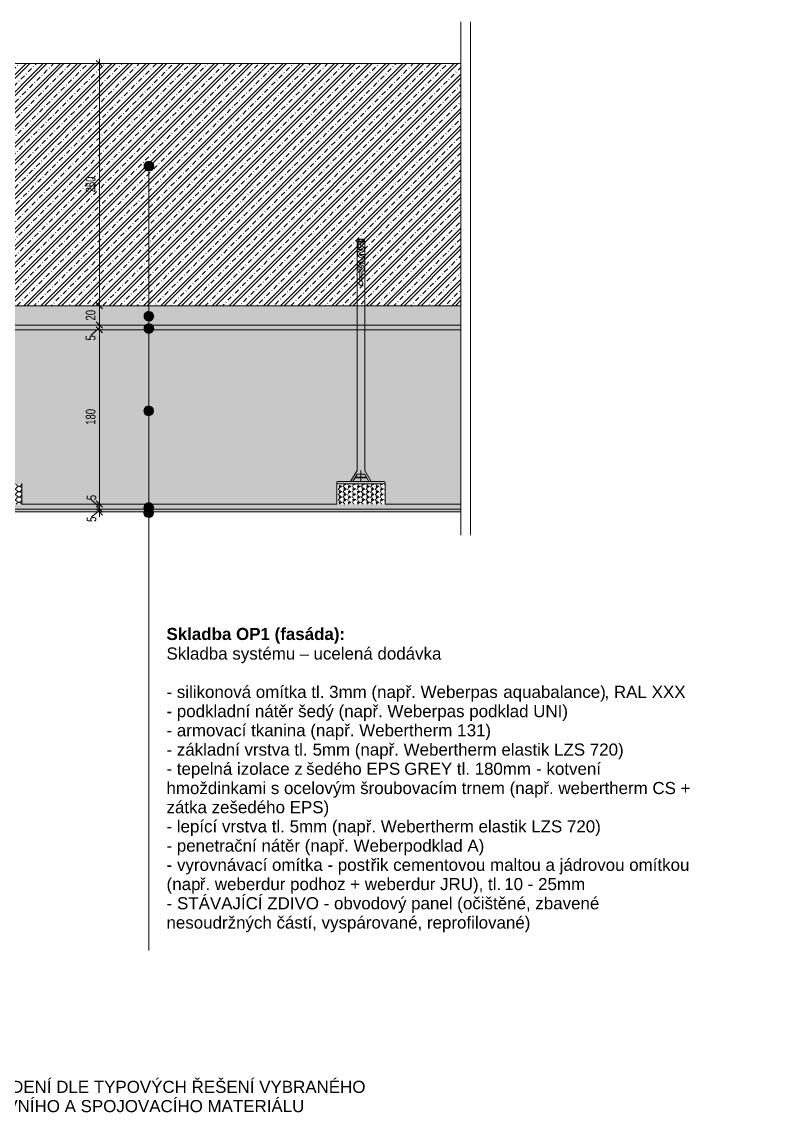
# Model space of a CAD drawing. Header units: millimetres. Extents: x 3821 to 11066, y 2454 to 5594.
# Drawn here: x 4663 to 5430, y 4465 to 5594 of the extents above; entities that cross this region are included whole.
import ezdxf

# ---------------------------------------------------------------- set-up
doc = ezdxf.new("R2010")
doc.units = ezdxf.units.MM
for name, color, linetype, lineweight in [('A-ANNO-DIMS', 211, 'Continuous', 9), ('A-ANNO-DIMS-5', 211, 'Continuous', 9), ('A-DETL', 90, 'Continuous', 18), ('A-DETL-GENF', 92, 'Continuous', 18), ('A-DETL-THIN', 151, 'Continuous', 18), ('G-ANNO-TEXT', 231, 'Continuous', 9)]:
    doc.layers.add(name, color=color, linetype=linetype, lineweight=lineweight)
doc.styles.add('Arial', font='arial.ttf', dxfattribs={"width": 0.7, "height": 10})
doc.styles.add('Arial_1', font='arial.ttf', dxfattribs={"height": 12.5})
doc.styles.add('Arial_B', font='arialbd.ttf', dxfattribs={"height": 12.5})
doc.dimstyles.new('Vnitřní_-_průhledné', dxfattribs={"dimscale": 304.8, "dimtxt": 10.202594, "dimasz": 0.021325, "dimexe": 0.016404, "dimexo": 0.0625, "dimgap": 0.003281, "dimtad": 1, "dimdec": 0, "dimrnd": 5, "dimzin": 0, "dimdsep": 46, "dimtxsty": 'Arial', "dimblk1": 'OBLIQUE', "dimblk2": 'OBLIQUE', "dimsah": 1, "dimcen": 0.09, "dimdle": 0.016404, "dimazin": 0, "dimtfac": 1, "dimtdec": 4, "dimtix": 1, "dimtmove": 1, "dimatfit": 3, "dimfxl": 0.049213, "dimfxlon": 1, "dimtvp": 1, "dimtolj": 1, "dimtzin": 0, "dimarcsym": 2})
doc.dimstyles.new('Vnitřní_-_průhledné_1', dxfattribs={"dimscale": 304.8, "dimtxt": 10.202594, "dimasz": 0.021325, "dimexe": 0.016404, "dimexo": 0.0625, "dimgap": 0.003281, "dimtad": 1, "dimdec": 0, "dimrnd": 5, "dimzin": 0, "dimdsep": 46, "dimtxsty": 'Arial', "dimblk1": 'OBLIQUE', "dimblk2": 'OBLIQUE', "dimsah": 1, "dimcen": 0.09, "dimdle": 0.016404, "dimazin": 0, "dimtfac": 1, "dimtdec": 4, "dimtix": 1, "dimtmove": 0, "dimatfit": 3, "dimfxl": 0.049213, "dimfxlon": 1, "dimtvp": 1, "dimtolj": 1, "dimtzin": 0, "dimarcsym": 2})
pattern_1 = [(0, (0, 0), (5, 5), [0.5, -4.5]), (0, (2.5, 2.5), (5, 5), [0.5, -4.5])]
pattern_2 = [(0, (0, 0), (4.763, 2.75), [3.175, -6.35]), (120, (0, 0), (-4.7630699, 2.749879), [3.175, -6.35]), (60, (0, 0), (-6.99e-05, 5.499879), [0, -6.35, 3.175, 0])]

# ---------------------------------------------------------------- blocks, each defined once
blk = doc.blocks.new('DIMBLOCK20-Okno _ Nadpraží')
at = {"layer": 'A-ANNO-DIMS-5', "lineweight": 18}
for p, q in [((4743, 5091.3), (4739.8, 5094.6)), ((4743, 5088.3), (4739.8, 5091.6)), ((4743, 5091.3), (4746.3, 5088.1)), ((4743, 5088.3), (4746.3, 5085.1))]:
    blk.add_line(p, q, dxfattribs=at)
at = {"layer": 'A-ANNO-DIMS-5'}
for p, q in [((4743, 5091.3), (4728, 5091.3)), ((4743, 5088.3), (4728, 5088.3)), ((4735, 5083.3), (4743, 5089.8)), ((4735, 5083.3), (4735, 5083.3)), ((4743, 5083.3), (4743, 5091.3)), ((4743, 5091.3), (4748, 5091.3)), ((4743, 5088.3), (4748, 5088.3))]:
    blk.add_line(p, q, dxfattribs=at)
at = {"layer": 'A-ANNO-DIMS-5', "color": 0, "insert": (4729.9, 5078), "char_height": 10, "width": 6.404, "attachment_point": 1, "rotation": 90, "line_spacing_factor": 0.941778, "style": 'Arial'}
blk.add_mtext('\\fArial|b0|i0|c238|p34|;\\W.7;5', dxfattribs=at)
blk = doc.blocks.new('_Oblique')
at = {"color": 0, "linetype": 'ByBlock', "lineweight": -2}
blk.add_line((-0.5, -0.5), (0.5, 0.5), dxfattribs=at)
blk = doc.blocks.new('DIMBLOCK21-Okno _ Nadpraží')
at = {"layer": 'A-ANNO-DIMS-5'}
for p, q in [((4743, 5096.3), (4728, 5096.3)), ((4735, 5100.4), (4743, 5093.8)), ((4735, 5100.4), (4735, 5100.4)), ((4743, 5091.3), (4743, 5096.3)), ((4743, 5096.3), (4748, 5096.3)), ((4743, 5091.3), (4728, 5091.3)), ((4743, 5091.3), (4748, 5091.3))]:
    blk.add_line(p, q, dxfattribs=at)
at = {"layer": 'A-ANNO-DIMS-5', "lineweight": 18}
for p, q in [((4743, 5096.3), (4739.8, 5099.6)), ((4743, 5091.3), (4739.8, 5094.6)), ((4743, 5096.3), (4746.3, 5093.1)), ((4743, 5091.3), (4746.3, 5088.1))]:
    blk.add_line(p, q, dxfattribs=at)
at = {"layer": 'A-ANNO-DIMS-5', "color": 0, "insert": (4729.9, 5100.4), "char_height": 10, "width": 6.404, "attachment_point": 1, "rotation": 90, "line_spacing_factor": 0.941778, "style": 'Arial'}
blk.add_mtext('\\fArial|b0|i0|c238|p34|;\\W.7;5', dxfattribs=at)
blk = doc.blocks.new('DIMBLOCK22-Okno _ Nadpraží')
at = {"layer": 'A-ANNO-DIMS-5'}
for p, q in [((4743, 5276.3), (4728, 5276.3)), ((4743, 5096.3), (4743, 5276.3)), ((4743, 5276.3), (4748, 5276.3)), ((4743, 5096.3), (4728, 5096.3)), ((4743, 5096.3), (4748, 5096.3))]:
    blk.add_line(p, q, dxfattribs=at)
at = {"layer": 'A-ANNO-DIMS-5', "lineweight": 18}
for p, q in [((4743, 5276.3), (4739.8, 5279.6)), ((4743, 5276.3), (4746.3, 5273.1)), ((4743, 5096.3), (4739.8, 5099.6)), ((4743, 5096.3), (4746.3, 5093.1))]:
    blk.add_line(p, q, dxfattribs=at)
at = {"layer": 'A-ANNO-DIMS-5', "color": 0, "insert": (4729, 5178.3), "char_height": 10, "width": 19.212, "attachment_point": 1, "rotation": 90, "line_spacing_factor": 0.941778, "style": 'Arial'}
blk.add_mtext('180', dxfattribs=at)
blk = doc.blocks.new('DIMBLOCK23-Okno _ Nadpraží')
at = {"layer": 'A-ANNO-DIMS-5', "lineweight": 18}
for p, q in [((4743, 5281.3), (4739.8, 5284.6)), ((4743, 5276.3), (4739.8, 5279.6)), ((4743, 5281.3), (4746.3, 5278.1)), ((4743, 5276.3), (4746.3, 5273.1))]:
    blk.add_line(p, q, dxfattribs=at)
at = {"layer": 'A-ANNO-DIMS-5'}
for p, q in [((4743, 5281.3), (4728, 5281.3)), ((4743, 5276.3), (4728, 5276.3)), ((4734.2, 5270.6), (4743, 5278.8)), ((4743, 5276.3), (4743, 5281.3)), ((4743, 5281.3), (4748, 5281.3)), ((4743, 5276.3), (4748, 5276.3)), ((4734.2, 5270.6), (4734.2, 5270.6))]:
    blk.add_line(p, q, dxfattribs=at)
at = {"layer": 'A-ANNO-DIMS-5', "color": 0, "insert": (4729, 5265.3), "char_height": 10, "width": 6.404, "attachment_point": 1, "rotation": 90, "line_spacing_factor": 0.941778, "style": 'Arial'}
blk.add_mtext('\\fArial|b0|i0|c238|p34|;\\W.7;5', dxfattribs=at)
blk = doc.blocks.new('DIMBLOCK24-Okno _ Nadpraží')
at = {"layer": 'A-ANNO-DIMS-5'}
for p, q in [((4743, 5301.3), (4728, 5301.3)), ((4743, 5281.3), (4743, 5301.3)), ((4743, 5301.3), (4748, 5301.3)), ((4743, 5281.3), (4728, 5281.3)), ((4743, 5281.3), (4748, 5281.3))]:
    blk.add_line(p, q, dxfattribs=at)
at = {"layer": 'A-ANNO-DIMS-5', "lineweight": 18}
for p, q in [((4743, 5301.3), (4739.8, 5304.6)), ((4743, 5301.3), (4746.3, 5298.1)), ((4743, 5281.3), (4739.8, 5284.6)), ((4743, 5281.3), (4746.3, 5278.1))]:
    blk.add_line(p, q, dxfattribs=at)
at = {"layer": 'A-ANNO-DIMS-5', "color": 0, "insert": (4729, 5286), "char_height": 10, "width": 12.808, "attachment_point": 1, "rotation": 90, "line_spacing_factor": 0.941778, "style": 'Arial'}
blk.add_mtext('20', dxfattribs=at)
blk = doc.blocks.new('DIMBLOCK25-Okno _ Nadpraží')
at = {"layer": 'A-ANNO-DIMS-5'}
for p, q in [((4743, 5301.3), (4743, 5556.3)), ((4743, 5551.3), (4728, 5551.3)), ((4743, 5551.3), (4748, 5551.3)), ((4743, 5301.3), (4728, 5301.3)), ((4743, 5301.3), (4748, 5301.3))]:
    blk.add_line(p, q, dxfattribs=at)
at = {"layer": 'A-ANNO-DIMS-5', "lineweight": 18}
for p, q in [((4743, 5551.3), (4739.8, 5554.6)), ((4743, 5551.3), (4746.3, 5548.1)), ((4743, 5301.3), (4739.8, 5304.6)), ((4743, 5301.3), (4746.3, 5298.1))]:
    blk.add_line(p, q, dxfattribs=at)
at = {"layer": 'A-ANNO-DIMS-5', "color": 0, "insert": (4729, 5418.3), "char_height": 10, "width": 19.212, "attachment_point": 1, "rotation": 90, "line_spacing_factor": 0.941778, "style": 'Arial'}
blk.add_mtext('250', dxfattribs=at)

msp = doc.modelspace()

# ---------------------------------------------------------------- hatches: boundary and pattern name
at = {"layer": 'A-DETL-GENF'}
h = msp.add_hatch(dxfattribs=at)
h.set_pattern_fill('FP_1', style=0, pattern_type=2)
h.set_pattern_definition([(45, (0, 0), (-8.838835, 8.838835), []), (45, (3.75, 0), (-8.838835, 8.838835), []), (45, (10.7, 0), (-8.838835, 8.838835), [5, -2.5, 0.5, -2.5])])
h.paths.add_polyline_path([(5116.2, 5301.3), (5116.2, 5551.3), (4553, 5551.3), (4553, 5301.3), (4982.5, 5301.3)])
h.paths.add_polyline_path([(4794.2, 5440.4), (4792.9, 5440.6), (4791.7, 5441.1), (4790.6, 5441.9), (4789.8, 5442.9), (4789.3, 5444.1), (4789.2, 5445.4), (4789.3, 5446.7), (4789.8, 5447.9), (4790.6, 5448.9), (4791.7, 5449.7), (4792.9, 5450.2), (4794.2, 5450.4), (4795.5, 5450.2), (4796.7, 5449.7), (4797.7, 5448.9), (4798.5, 5447.9), (4799, 5446.7), (4799.2, 5445.4), (4799, 5444.1), (4798.5, 5442.9), (4797.7, 5441.9), (4796.7, 5441.1), (4795.4, 5440.6)])
for points in [[(4794.2, 5440.4), (4795.4, 5440.6), (4796.7, 5441.1), (4797.7, 5441.9), (4798.5, 5442.9), (4799, 5444.1), (4799.2, 5445.4), (4799, 5446.7), (4798.5, 5447.9), (4797.7, 5448.9), (4796.7, 5449.7), (4795.5, 5450.2), (4794.2, 5450.4), (4792.9, 5450.2), (4791.7, 5449.7), (4790.6, 5448.9), (4789.8, 5447.9), (4789.3, 5446.7), (4789.2, 5445.4), (4789.3, 5444.1), (4789.8, 5442.9), (4790.6, 5441.9), (4791.7, 5441.1), (4792.9, 5440.6)], [(4794.1, 5285.4), (4795.4, 5285.6), (4796.6, 5286.1), (4797.6, 5286.9), (4798.4, 5287.9), (4798.9, 5289.1), (4799.1, 5290.4), (4798.9, 5291.7), (4798.4, 5292.9), (4797.6, 5293.9), (4796.6, 5294.7), (4795.3, 5295.2), (4794.1, 5295.4), (4792.8, 5295.2), (4791.6, 5294.7), (4790.5, 5293.9), (4789.7, 5292.9), (4789.2, 5291.7), (4789.1, 5290.4), (4789.2, 5289.1), (4789.7, 5287.9), (4790.5, 5286.9), (4791.6, 5286.1), (4792.8, 5285.6)], [(4794.1, 5272.7), (4795.4, 5272.9), (4796.6, 5273.4), (4797.6, 5274.1), (4798.4, 5275.2), (4798.9, 5276.4), (4799.1, 5277.7), (4798.9, 5279), (4798.4, 5280.2), (4797.6, 5281.2), (4796.6, 5282), (4795.3, 5282.5), (4794.1, 5282.7), (4792.8, 5282.5), (4791.6, 5282), (4790.5, 5281.2), (4789.7, 5280.2), (4789.2, 5279), (4789.1, 5277.7), (4789.2, 5276.4), (4789.7, 5275.2), (4790.5, 5274.2), (4791.6, 5273.4), (4792.8, 5272.9)], [(4794, 5187.7), (4795.3, 5187.9), (4796.5, 5188.4), (4797.5, 5189.1), (4798.3, 5190.2), (4798.8, 5191.4), (4799, 5192.7), (4798.8, 5194), (4798.3, 5195.2), (4797.5, 5196.2), (4796.5, 5197), (4795.3, 5197.5), (4794, 5197.7), (4792.7, 5197.5), (4791.5, 5197), (4790.5, 5196.2), (4789.7, 5195.2), (4789.2, 5194), (4789, 5192.7), (4789.2, 5191.4), (4789.7, 5190.2), (4790.5, 5189.2), (4791.5, 5188.4), (4792.7, 5187.9)], [(4793.9, 5082.6), (4795.2, 5082.7), (4796.4, 5083.2), (4797.5, 5084), (4798.3, 5085.1), (4798.8, 5086.3), (4798.9, 5087.6), (4798.8, 5088.8), (4798.3, 5090.1), (4797.5, 5091.1), (4796.5, 5091.9), (4795.2, 5092.4), (4794, 5092.6), (4792.7, 5092.4), (4791.5, 5091.9), (4790.4, 5091.1), (4789.6, 5090.1), (4789.1, 5088.9), (4788.9, 5087.6), (4789.1, 5086.3), (4789.6, 5085.1), (4790.4, 5084), (4791.4, 5083.2), (4792.7, 5082.7)], [(4798.2, 5090.1), (4798.3, 5090.2), (4798.8, 5091.4), (4799, 5092.7), (4798.8, 5094), (4798.3, 5095.2), (4797.5, 5096.2), (4796.5, 5097), (4795.2, 5097.5), (4794, 5097.7), (4792.7, 5097.5), (4791.5, 5097), (4790.4, 5096.2), (4789.6, 5095.2), (4789.1, 5094), (4789, 5092.7), (4789.1, 5091.4), (4789.7, 5090.1), (4790.4, 5091.1), (4791.5, 5091.9), (4792.7, 5092.4), (4794, 5092.6), (4795.2, 5092.4), (4796.5, 5091.9), (4797.5, 5091.1), (4798.1, 5090.3)]]:
    msp.add_hatch(color=7, dxfattribs=at).paths.add_polyline_path(points)
h = msp.add_hatch(dxfattribs=at)
h.set_pattern_fill('FP_2', color=1, style=0, pattern_type=2)
h.set_pattern_definition(pattern_1)
h.paths.add_polyline_path([(5116.2, 5088.3), (5116.2, 5091.3), (4798.7, 5091.3), (4798.3, 5090.1), (4798.8, 5088.8), (4798.8, 5088.3), (4982.5, 5088.3)])
h.paths.add_polyline_path([(4789, 5088.3), (4789.1, 5088.9), (4789.6, 5090.2), (4789.1, 5091.3), (4513, 5091.3), (4513, 5347.3), (4511, 5347.3), (4511, 5344.4), (4510, 5342.6), (4510, 5088.3), (4788.9, 5088.3)])
h = msp.add_hatch(dxfattribs=at)
h.set_pattern_fill('FP_2', color=1, style=0, pattern_type=2)
h.set_pattern_definition(pattern_1)
h.paths.add_polyline_path([(5116.2, 5091.3), (5116.2, 5096.3), (4797.4, 5096.3), (4797.5, 5096.2), (4798.3, 5095.2), (4798.8, 5094), (4799, 5092.7), (4798.8, 5091.3), (4982.5, 5091.3)])
h.paths.add_polyline_path([(4789, 5091.3), (4789.2, 5091.3), (4789.1, 5091.4), (4789, 5092.7), (4789.1, 5094), (4789.6, 5095.2), (4790.4, 5096.3), (4518, 5096.3), (4518, 5347.8), (4513, 5347.8), (4513, 5091.3), (4732.9, 5091.3)])
h = msp.add_hatch(dxfattribs=at)
h.set_pattern_fill('FP_2', color=1, style=0, pattern_type=2)
h.set_pattern_definition(pattern_1)
h.paths.add_polyline_path([(5116.2, 5276.3), (5116.2, 5281.3), (4797.5, 5281.3), (4797.6, 5281.2), (4798.4, 5280.2), (4798.9, 5279), (4799.1, 5277.7), (4798.9, 5276.3), (4982.5, 5276.3)])
h.paths.add_polyline_path([(4789.1, 5276.3), (4789.3, 5276.3), (4789.2, 5276.4), (4789.1, 5277.7), (4789.2, 5279), (4789.7, 5280.2), (4790.5, 5281.3), (4553, 5281.3), (4553, 5328.8), (4551, 5328.8), (4551, 5349.3), (4548, 5349.3), (4548, 5276.3), (4732.9, 5276.3)])
h = msp.add_hatch(dxfattribs=at)
h.set_pattern_fill('FP_2', color=1, style=0, pattern_type=2)
h.set_pattern_definition(pattern_1)
h.paths.add_polyline_path([(5116.2, 5281.3), (5116.2, 5301.3), (4553, 5301.3), (4553, 5281.3), (4790.6, 5281.3), (4791.6, 5282), (4792.8, 5282.5), (4794.1, 5282.7), (4795.4, 5282.5), (4796.6, 5282), (4797.5, 5281.3), (4982.5, 5281.3)])
h.paths.add_polyline_path([(4794.1, 5285.4), (4792.8, 5285.6), (4791.6, 5286.1), (4790.5, 5286.9), (4789.7, 5287.9), (4789.2, 5289.1), (4789.1, 5290.4), (4789.2, 5291.7), (4789.7, 5292.9), (4790.5, 5293.9), (4791.6, 5294.7), (4792.8, 5295.2), (4794.1, 5295.4), (4795.4, 5295.2), (4796.6, 5294.7), (4797.6, 5293.9), (4798.4, 5292.9), (4798.9, 5291.7), (4799.1, 5290.4), (4798.9, 5289.1), (4798.4, 5287.9), (4797.6, 5286.9), (4796.6, 5286.1), (4795.3, 5285.6)])
h = msp.add_hatch(dxfattribs=at)
h.set_pattern_fill('FP_18', color=1, style=0, pattern_type=2)
h.set_pattern_definition(pattern_2)
h.paths.add_polyline_path([(5116.2, 5096.3), (5116.2, 5276.3), (4798.9, 5276.3), (4798.4, 5275.2), (4797.6, 5274.1), (4796.6, 5273.4), (4795.3, 5272.9), (4794.1, 5272.7), (4792.8, 5272.9), (4791.6, 5273.4), (4790.5, 5274.2), (4789.7, 5275.2), (4789.2, 5276.3), (4518, 5276.3), (4518, 5096.3), (4613, 5096.3), (4613, 5117.2), (4663, 5117.2), (4663, 5096.3), (4790.5, 5096.3), (4791.5, 5097), (4792.7, 5097.5), (4794, 5097.7), (4795.2, 5097.5), (4796.5, 5097), (4797.4, 5096.3), (4988, 5096.3), (4988, 5117.2), (5038, 5117.2), (5038, 5096.3)])
h.paths.add_polyline_path([(4794, 5187.7), (4792.7, 5187.9), (4791.5, 5188.4), (4790.5, 5189.2), (4789.7, 5190.2), (4789.2, 5191.4), (4789, 5192.7), (4789.2, 5194), (4789.7, 5195.2), (4790.5, 5196.2), (4791.5, 5197), (4792.7, 5197.5), (4794, 5197.7), (4795.3, 5197.5), (4796.5, 5197), (4797.5, 5196.2), (4798.3, 5195.2), (4798.8, 5194), (4799, 5192.7), (4798.8, 5191.4), (4798.3, 5190.2), (4797.5, 5189.1), (4796.5, 5188.4), (4795.3, 5187.9)])
h = msp.add_hatch(dxfattribs=at)
h.set_pattern_fill('FP_18', color=1, style=0, pattern_type=2)
h.set_pattern_definition(pattern_2)
h.paths.add_polyline_path([(4613, 5096.3), (4663, 5096.3), (4663, 5117.2), (4613, 5117.2)])
h = msp.add_hatch(dxfattribs=at)
h.set_pattern_fill('FP_19', color=1, style=0, pattern_type=2)
h.set_pattern_definition([(0, (0, 0), (4.762, 2.75), [3.175, -6.35]), (120, (0, 0), (-4.7630699, 2.749879), [3.175, -6.35]), (60, (0, 0), (-6.99e-05, 5.499879), [0, -6.35, 3.175, 0])])
h.paths.add_polyline_path([(4988, 5096.3), (5038, 5096.3), (5038, 5117.2), (4988, 5117.2)])

# ---------------------------------------------------------------- linework, layer by layer
at = {"layer": 'A-DETL'}
for p, q in [((5009, 5131.2), (5009, 5367.5)), ((5009, 5367.5), (5017, 5367.5)), ((5009, 5366.3), (5010.2, 5366.3)), ((5010, 5370), (5016, 5370)), ((5014.7, 5367.5), (5011.3, 5367.5)), ((5011.3, 5367.5), (5014.7, 5367.5)), ((5012, 5370), (5012, 5367.2)), ((5012.9, 5366.3), (5017, 5366.3)), ((5014, 5370), (5014, 5367.5)), ((5017, 5367.5), (5017, 5131.2)), ((5009, 5361.3), (5011.8, 5361.3)), ((5009, 5359.3), (5014.4, 5359.3)), ((5009, 5352.3), (5010.5, 5352.3)), ((5011.6, 5354.3), (5017, 5354.3)), ((5015.4, 5352.3), (5017, 5352.3)), ((5016.1, 5361.3), (5017, 5361.3)), ((5009, 5347.3), (5010.6, 5347.3)), ((5011.6, 5345.3), (5017, 5345.3)), ((5015.5, 5347.3), (5017, 5347.3)), ((5009, 5340.3), (5014.4, 5340.3)), ((5009, 5338.3), (5013.1, 5338.3)), ((5012, 5335.6), (5012, 5326.3)), ((5014, 5335.8), (5014, 5326.3)), ((5016.1, 5338.3), (5017, 5338.3)), ((5116.2, 5301.3), (4553, 5301.3)), ((5116.2, 5281.3), (5116.2, 5301.3)), ((4548, 5276.3), (4789.3, 5276.3)), ((4790.6, 5281.3), (4553, 5281.3)), ((5116.2, 5281.3), (4797.5, 5281.3)), ((4798.9, 5276.3), (5116.2, 5276.3)), ((5116.2, 5276.3), (5116.2, 5281.3)), ((5116.2, 5096.3), (5116.2, 5276.3)), ((5002.3, 5119.7), (5009, 5131.2)), ((5009, 5127.2), (5004.6, 5119.7)), ((5017, 5127.2), (5009, 5127.2)), ((5013, 5131.2), (5013, 5119.7)), ((5017, 5131.2), (5023.6, 5119.7)), ((5017, 5127.2), (5021.3, 5119.7)), ((4663, 5117.8), (4663, 5096.3)), ((4988, 5117.8), (4988, 5096.3)), ((5037, 5119.7), (4989, 5119.7)), ((4989, 5117.7), (4992.3, 5117.3)), ((5032.3, 5117.2), (4993.6, 5117.2)), ((5006.9, 5123.6), (5019, 5123.6)), ((5007.1, 5124.1), (5018.8, 5124.1)), ((5037, 5117.7), (5033.6, 5117.3)), ((5038, 5117.8), (5038, 5096.3)), ((4790.5, 5096.3), (4663, 5096.3)), ((4988, 5096.3), (4797.4, 5096.3)), ((5116.2, 5096.3), (5038, 5096.3)), ((5116.2, 5091.3), (5116.2, 5096.3)), ((4510, 5088.3), (4789, 5088.3)), ((4789.2, 5091.3), (4513, 5091.3)), ((5116.2, 5091.3), (4798.7, 5091.3)), ((4798.8, 5088.3), (5116.2, 5088.3)), ((5116.2, 5088.3), (5116.2, 5091.3))]:
    msp.add_line(p, q, dxfattribs=at)
for centre, radius, start, end in [((5013.6, 5367.1), 4.68, 141.4912, 174.9052), ((5012.5, 5364.2), 3.04, 99.5019, 279.4104), ((5012.7, 5367.9), 2.76, 129.0447, 187.3529), ((5015.6, 5364.8), 3.04, 117.8015, 211.5095), ((5013, 5359.7), 3.5, 270, 90), ((5013.2, 5367.9), 2.76, 352.6471, 50.9553), ((5012.3, 5367.1), 4.68, 5.0949, 38.5088), ((5013, 5354.7), 3.5, 90, 270), ((5013, 5354.7), 1.5, 90, 270), ((5013, 5359.7), 1.5, 270, 90), ((5013, 5349.7), 3.5, 270, 90), ((5013, 5344.7), 3.5, 90, 270.3676), ((5013, 5344.7), 3.5, 90, 270.3676), ((5013, 5344.7), 3.5, 90, 270.3676), ((5013, 5344.7), 1.5, 90, 269.4411), ((5013, 5349.7), 1.5, 270, 90), ((5013.1, 5339.8), 3.38, 296.359, 91.7461), ((5013.1, 5339.8), 1.38, 298.1493, 92.7141), ((5015, 5335.9), 3.03, 115.1472, 184.4675), ((5015, 5335.9), 1.03, 115.1472, 184.4675), ((5013, 5324.4), 2.12, 118.0831, 61.9169), ((4989, 5118.7), 1, 90, 270), ((4993.6, 5127.2), 10, 262.875, 270), ((5032.3, 5127.2), 10, 270, 277.125), ((5037, 5118.7), 1, 270, 90)]:
    msp.add_arc(centre, radius, start, end, dxfattribs=at)
at = {"layer": 'A-DETL-THIN'}
for p, q in [((5116.2, 5064.4), (5116.2, 5594.4)), ((5126.2, 5064.4), (5126.2, 5594.4)), ((5116.2, 5551.3), (4553, 5551.3)), ((5116.2, 5301.3), (5116.2, 5551.3)), ((4794.2, 5445.5), (4794.2, 5295.4)), ((4794.2, 5285.4), (4794.2, 5282.7)), ((4794.2, 5272.7), (4794.2, 5197.7)), ((4794.2, 5187.7), (4794.2, 5097.7)), ((4794.2, 5082.6), (4794.2, 4635.5))]:
    msp.add_line(p, q, dxfattribs=at)
for centre, start, end in [((4794.2, 5445.4), 89.9664, 269.9664), ((4794.2, 5445.4), 269.9664, 89.9664), ((4794.1, 5290.4), 89.9664, 269.9664), ((4794.1, 5290.4), 269.9664, 89.9664), ((4794.1, 5277.7), 89.9664, 269.9664), ((4794.1, 5277.7), 269.9664, 89.9664), ((4794, 5192.7), 89.9664, 269.9664), ((4794, 5192.7), 269.9664, 89.9664), ((4793.9, 5087.6), 89.9664, 269.9664), ((4794, 5092.7), 89.9664, 210.8922), ((4793.9, 5087.6), 269.9664, 89.9664), ((4794, 5092.7), 329.0406, 89.9664)]:
    msp.add_arc(centre, 5, start, end, dxfattribs=at)

# ---------------------------------------------------------------- texts
at = {"layer": 'G-ANNO-TEXT', "color": 7, "char_height": 12.5, "attachment_point": 1, "bg_fill": 3, "box_fill_scale": 1.25, "bg_fill_color": 256, "bg_fill_true_color": 13158600, "bg_fill_transparency": 0}
for s, insert, width, style in [('Skladba OP1 (fasáda):', (4812.3, 4968.5), 222.468, 'Arial_B'), ('- silikonová omítka tl. 3mm (nap', (4812.3, 4908.7), 299.029, 'Arial_1'), ('- FASÁDA JE UCELENÝ SYSTÉM DODÁVANÝ JAKO CELEK SE ZÁRUKOU OD DODAVATELE, PROVEDENÍ DLE TYPOVÝCH ŘEŠENÍ VYBRANÉHO ', (3824.3, 4500.8), 1449.852, 'Arial_1')]:
    msp.add_mtext(s, dxfattribs=dict(at, insert=insert, width=width, style=style))

# ---------------------------------------------------------------- dimensions: what is measured, and where the dimension line sits
at = {"layer": 'A-ANNO-DIMS'}
for base, p1, p2, override, picture, middle in [((4743, 5551.3), (4728, 5301.3), (4728, 5551.3), {"dimpost": '<>', "dimfxl": 250}, 'DIMBLOCK25-Okno _ Nadpraží', (4736.9, 5426.3)), ((4743, 5301.3), (4728, 5281.3), (4728, 5301.3), {"dimpost": '<>', "dimfxl": 20}, 'DIMBLOCK24-Okno _ Nadpraží', (4736.9, 5291.3)), ((4743, 5276.3), (4728, 5096.3), (4728, 5276.3), {"dimpost": '<>', "dimfxl": 180}, 'DIMBLOCK22-Okno _ Nadpraží', (4736.9, 5186.3))]:
    dim = msp.add_linear_dim(base=base, p1=p1, p2=p2, angle=90, dimstyle='Vnitřní_-_průhledné_1', override=override, dxfattribs=at)
    dim.commit()
    dim.dimension.update_dxf_attribs({"geometry": picture, "text_midpoint": middle})
for base, p1, p2, override, picture, middle in [((4743, 5281.3), (4728, 5276.3), (4728, 5281.3), {"dimpost": '<>', "dimfxl": 5}, 'DIMBLOCK23-Okno _ Nadpraží', (4735.7, 5268.5)), ((4743, 5096.3), (4728, 5091.3), (4728, 5096.3), {"dimpost": '<>', "dimfxl": 5}, 'DIMBLOCK21-Okno _ Nadpraží', (4736.6, 5103.6)), ((4743, 5091.3), (4728, 5088.3), (4728, 5091.3), {"dimpost": '<>', "dimfxl": 3}, 'DIMBLOCK20-Okno _ Nadpraží', (4736.6, 5081.2))]:
    dim = msp.add_linear_dim(base=base, p1=p1, p2=p2, angle=90, dimstyle='Vnitřní_-_průhledné', override=override, dxfattribs=at)
    dim.commit()
    dim.dimension.update_dxf_attribs({"geometry": picture, "text_midpoint": middle, "dimtype": 160, "text_rotation": 90})

# ---------------------------------------------------------------- next in the draw order: texts
at = {"layer": 'G-ANNO-TEXT', "color": 7, "char_height": 12.5, "attachment_point": 1, "style": 'Arial_1', "bg_fill": 3, "box_fill_scale": 1.25, "bg_fill_color": 256, "bg_fill_true_color": 13158600, "bg_fill_transparency": 0}
for s, insert, width in [('Skladba systému ', (4812.3, 4948.3), 166.35), ('ř. Weberpas ', (5059.1, 4908.7), 122.257), ('SYSTÉMU, DODÁVKA KOMPLETIZOVANÁ VČETNĚ SOUVISEJÍCÍCH KLEMPÍŘSKÝCH PRVKŮ, KOTEVNÍHO A SPOJOVACÍHO MATERIÁLU', (3824.3, 4480.9), 1367.679)]:
    msp.add_mtext(s, dxfattribs=dict(at, insert=insert, width=width))

# ---------------------------------------------------------------- next in the draw order: texts
for s, insert, width in [('\\fArial|b0|i0|c238|p34|;–', (4949.6, 4948.3), 11.624), ('aquabalance)', (5159.9, 4908.7), 126.667)]:
    msp.add_mtext(s, dxfattribs=dict(at, insert=insert, width=width))

# ---------------------------------------------------------------- next in the draw order: texts
for s, insert, width in [(' ucelená dodávka ', (4959.2, 4948.3), 170.359), (', RAL ', (5264.4, 4908.7), 58.924)]:
    msp.add_mtext(s, dxfattribs=dict(at, insert=insert, width=width))

# ---------------------------------------------------------------- next in the draw order: texts
at = {"layer": 'G-ANNO-TEXT', "color": 7, "insert": (5313.1, 4908.7), "char_height": 12.5, "width": 42.089, "attachment_point": 1, "style": 'Arial_1', "bg_fill": 3, "box_fill_scale": 1.25, "bg_fill_color": 256, "bg_fill_true_color": 13158600, "bg_fill_transparency": 0}
msp.add_mtext('XXX', dxfattribs=at)

# ---------------------------------------------------------------- next in the draw order: texts
at = {"layer": 'G-ANNO-TEXT', "color": 7, "insert": (4812.3, 4888.8), "char_height": 12.5, "width": 501.456, "attachment_point": 1, "style": 'Arial_1', "bg_fill": 3, "box_fill_scale": 1.25, "bg_fill_color": 256, "bg_fill_true_color": 13158600, "bg_fill_transparency": 0}
msp.add_mtext('- podkladní nátěr šedý (např. Weberpas podklad UNI)', dxfattribs=at)

# ---------------------------------------------------------------- next in the draw order: texts
at = {"layer": 'G-ANNO-TEXT', "color": 7, "insert": (4812.3, 4869), "char_height": 12.5, "width": 375.591, "attachment_point": 1, "style": 'Arial_1', "bg_fill": 3, "box_fill_scale": 1.25, "bg_fill_color": 256, "bg_fill_true_color": 13158600, "bg_fill_transparency": 0}
msp.add_mtext('- armovací tkanina (např. Webertherm 1', dxfattribs=at)

# ---------------------------------------------------------------- next in the draw order: texts
at = {"layer": 'G-ANNO-TEXT', "color": 7, "char_height": 12.5, "attachment_point": 1, "style": 'Arial_1', "bg_fill": 3, "box_fill_scale": 1.25, "bg_fill_color": 256, "bg_fill_true_color": 13158600, "bg_fill_transparency": 0}
for s, insert, width in [('31', (5122.2, 4869), 23.249), ('- základní vrstva tl. ', (4812.3, 4849.1), 182.785)]:
    msp.add_mtext(s, dxfattribs=dict(at, insert=insert, width=width))

# ---------------------------------------------------------------- next in the draw order: texts
for s, insert, width in [('\\fArial|b0|i0|c238|p34|;)', (5141.4, 4869), 7.215), ('\\fArial|b0|i0|c238|p34|;5', (4963.1, 4849.1), 11.624)]:
    msp.add_mtext(s, dxfattribs=dict(at, insert=insert, width=width))

# ---------------------------------------------------------------- next in the draw order: texts
at = {"layer": 'G-ANNO-TEXT', "color": 7, "insert": (4972.7, 4849.1), "char_height": 12.5, "width": 378.396, "attachment_point": 1, "style": 'Arial_1', "bg_fill": 3, "box_fill_scale": 1.25, "bg_fill_color": 256, "bg_fill_true_color": 13158600, "bg_fill_transparency": 0}
msp.add_mtext('mm (např. Webertherm elastik LZS 720)', dxfattribs=at)

# ---------------------------------------------------------------- next in the draw order: texts
at = {"layer": 'G-ANNO-TEXT', "color": 7, "insert": (4812.3, 4829.3), "char_height": 12.5, "width": 174.768, "attachment_point": 1, "style": 'Arial_1', "bg_fill": 3, "box_fill_scale": 1.25, "bg_fill_color": 256, "bg_fill_true_color": 13158600, "bg_fill_transparency": 0}
msp.add_mtext('- tepelná izolace z\xa0', dxfattribs=at)

# ---------------------------------------------------------------- next in the draw order: texts
at = {"layer": 'G-ANNO-TEXT', "color": 7, "insert": (4956.5, 4829.3), "char_height": 12.5, "width": 116.646, "attachment_point": 1, "style": 'Arial_1', "bg_fill": 3, "box_fill_scale": 1.25, "bg_fill_color": 256, "bg_fill_true_color": 13158600, "bg_fill_transparency": 0}
msp.add_mtext('šedého EPS', dxfattribs=at)

# ---------------------------------------------------------------- next in the draw order: texts
at = {"layer": 'G-ANNO-TEXT', "color": 7, "insert": (5052.8, 4829.3), "char_height": 12.5, "width": 6.013, "attachment_point": 1, "style": 'Arial_1', "bg_fill": 3, "box_fill_scale": 1.25, "bg_fill_color": 256, "bg_fill_true_color": 13158600, "bg_fill_transparency": 0}
msp.add_mtext('\\fArial|b0|i0|c238|p34|; ', dxfattribs=at)

# ---------------------------------------------------------------- next in the draw order: texts
at = {"layer": 'G-ANNO-TEXT', "color": 7, "insert": (5057.7, 4829.3), "char_height": 12.5, "width": 65.738, "attachment_point": 1, "style": 'Arial_1', "bg_fill": 3, "box_fill_scale": 1.25, "bg_fill_color": 256, "bg_fill_true_color": 13158600, "bg_fill_transparency": 0}
msp.add_mtext('GREY ', dxfattribs=at)

# ---------------------------------------------------------------- next in the draw order: texts
at = {"layer": 'G-ANNO-TEXT', "color": 7, "insert": (5112, 4829.3), "char_height": 12.5, "width": 34.072, "attachment_point": 1, "style": 'Arial_1', "bg_fill": 3, "box_fill_scale": 1.25, "bg_fill_color": 256, "bg_fill_true_color": 13158600, "bg_fill_transparency": 0}
msp.add_mtext('tl. 1', dxfattribs=at)

# ---------------------------------------------------------------- next in the draw order: texts
at = {"layer": 'G-ANNO-TEXT', "color": 7, "insert": (5140.1, 4829.3), "char_height": 12.5, "width": 11.624, "attachment_point": 1, "style": 'Arial_1', "bg_fill": 3, "box_fill_scale": 1.25, "bg_fill_color": 256, "bg_fill_true_color": 13158600, "bg_fill_transparency": 0}
msp.add_mtext('\\fArial|b0|i0|c238|p34|;8', dxfattribs=at)

# ---------------------------------------------------------------- next in the draw order: texts
at = {"layer": 'G-ANNO-TEXT', "color": 7, "insert": (5149.7, 4829.3), "char_height": 12.5, "width": 47.7, "attachment_point": 1, "style": 'Arial_1', "bg_fill": 3, "box_fill_scale": 1.25, "bg_fill_color": 256, "bg_fill_true_color": 13158600, "bg_fill_transparency": 0}
msp.add_mtext('0mm', dxfattribs=at)

# ---------------------------------------------------------------- next in the draw order: texts
at = {"layer": 'G-ANNO-TEXT', "color": 7, "insert": (5189, 4829.3), "char_height": 12.5, "width": 93.397, "attachment_point": 1, "style": 'Arial_1', "bg_fill": 3, "box_fill_scale": 1.25, "bg_fill_color": 256, "bg_fill_true_color": 13158600, "bg_fill_transparency": 0}
msp.add_mtext(' - kotvení ', dxfattribs=at)

# ---------------------------------------------------------------- next in the draw order: texts
at = {"layer": 'G-ANNO-TEXT', "color": 7, "insert": (4812.3, 4809.4), "char_height": 12.5, "width": 471.392, "attachment_point": 1, "style": 'Arial_1', "bg_fill": 3, "box_fill_scale": 1.25, "bg_fill_color": 256, "bg_fill_true_color": 13158600, "bg_fill_transparency": 0}
msp.add_mtext('hmoždinkami s ocelovým šroubovacím trnem (nap', dxfattribs=at)

# ---------------------------------------------------------------- next in the draw order: texts
at = {"layer": 'G-ANNO-TEXT', "color": 7, "char_height": 12.5, "attachment_point": 1, "style": 'Arial_1', "bg_fill": 3, "box_fill_scale": 1.25, "bg_fill_color": 256, "bg_fill_true_color": 13158600, "bg_fill_transparency": 0}
for s, insert, width in [('ř. webertherm CS + ', (5201.3, 4809.4), 189.198), ('zátka zešedého EPS)', (4812.3, 4789.6), 202.426)]:
    msp.add_mtext(s, dxfattribs=dict(at, insert=insert, width=width))

# ---------------------------------------------------------------- next in the draw order: texts
at = {"layer": 'G-ANNO-TEXT', "color": 7, "insert": (4812.3, 4769.8), "char_height": 12.5, "width": 545.548, "attachment_point": 1, "style": 'Arial_1', "bg_fill": 3, "box_fill_scale": 1.25, "bg_fill_color": 256, "bg_fill_true_color": 13158600, "bg_fill_transparency": 0}
msp.add_mtext('- lepící vrstva tl. 5mm (např. Webertherm elastik LZS 720)', dxfattribs=at)

# ---------------------------------------------------------------- next in the draw order: texts
at = {"layer": 'G-ANNO-TEXT', "color": 7, "insert": (4812.3, 4749.9), "char_height": 12.5, "width": 396.434, "attachment_point": 1, "style": 'Arial_1', "bg_fill": 3, "box_fill_scale": 1.25, "bg_fill_color": 256, "bg_fill_true_color": 13158600, "bg_fill_transparency": 0}
msp.add_mtext('- penetrační nátěr (např. Weberpodklad A)', dxfattribs=at)

# ---------------------------------------------------------------- next in the draw order: texts
at = {"layer": 'G-ANNO-TEXT', "color": 7, "insert": (4812.3, 4730.1), "char_height": 12.5, "width": 13.228, "attachment_point": 1, "style": 'Arial_1', "bg_fill": 3, "box_fill_scale": 1.25, "bg_fill_color": 256, "bg_fill_true_color": 13158600, "bg_fill_transparency": 0}
msp.add_mtext('- ', dxfattribs=at)

# ---------------------------------------------------------------- next in the draw order: texts
at = {"layer": 'G-ANNO-TEXT', "color": 7, "insert": (4823.2, 4730.1), "char_height": 12.5, "width": 242.11, "attachment_point": 1, "style": 'Arial_1', "bg_fill": 3, "box_fill_scale": 1.25, "bg_fill_color": 256, "bg_fill_true_color": 13158600, "bg_fill_transparency": 0}
msp.add_mtext('vyrovnávací omítka - post', dxfattribs=at)

# ---------------------------------------------------------------- next in the draw order: texts
at = {"layer": 'G-ANNO-TEXT', "color": 7, "char_height": 12.5, "attachment_point": 1, "style": 'Arial_1', "bg_fill": 3, "box_fill_scale": 1.25, "bg_fill_color": 256, "bg_fill_true_color": 13158600, "bg_fill_transparency": 0}
for s, insert, width in [('řik cementovou maltou a jádrovou omítkou ', (5023, 4730.1), 404.051), ('\\fArial|b0|i0|c238|p34|;(', (4812.3, 4710.2), 7.215)]:
    msp.add_mtext(s, dxfattribs=dict(at, insert=insert, width=width))

# ---------------------------------------------------------------- next in the draw order: texts
at = {"layer": 'G-ANNO-TEXT', "color": 7, "insert": (4818.3, 4710.2), "char_height": 12.5, "width": 34.473, "attachment_point": 1, "style": 'Arial_1', "bg_fill": 3, "box_fill_scale": 1.25, "bg_fill_color": 256, "bg_fill_true_color": 13158600, "bg_fill_transparency": 0}
msp.add_mtext('nap', dxfattribs=at)

# ---------------------------------------------------------------- next in the draw order: texts
at = {"layer": 'G-ANNO-TEXT', "color": 7, "char_height": 12.5, "attachment_point": 1, "style": 'Arial_1', "bg_fill": 3, "box_fill_scale": 1.25, "bg_fill_color": 256, "bg_fill_true_color": 13158600, "bg_fill_transparency": 0}
for s, insert, width in [('ř. weberdur podhoz + weberdur JRU), tl. ', (4846.7, 4710.2), 380.802), ('- ', (4812.3, 4690.4), 13.228)]:
    msp.add_mtext(s, dxfattribs=dict(at, insert=insert, width=width))

# ---------------------------------------------------------------- next in the draw order: texts
at = {"layer": 'G-ANNO-TEXT', "color": 7, "insert": (5160.9, 4710.2), "char_height": 12.5, "width": 54.114, "attachment_point": 1, "style": 'Arial_1', "bg_fill": 3, "box_fill_scale": 1.25, "bg_fill_color": 256, "bg_fill_true_color": 13158600, "bg_fill_transparency": 0}
msp.add_mtext('10 - 2', dxfattribs=at)

# ---------------------------------------------------------------- next in the draw order: texts
at = {"layer": 'G-ANNO-TEXT', "color": 7, "char_height": 12.5, "attachment_point": 1, "style": 'Arial_1', "bg_fill": 3, "box_fill_scale": 1.25, "bg_fill_color": 256, "bg_fill_true_color": 13158600, "bg_fill_transparency": 0}
for s, insert, width in [('5mm', (5205.6, 4710.2), 47.7), ('STÁVAJÍCÍ ZDIVO - obvodový panel', (4823.2, 4690.4), 344.325)]:
    msp.add_mtext(s, dxfattribs=dict(at, insert=insert, width=width))

# ---------------------------------------------------------------- next in the draw order: texts
at = {"layer": 'G-ANNO-TEXT', "color": 7, "insert": (5107.3, 4690.4), "char_height": 12.5, "width": 6.013, "attachment_point": 1, "style": 'Arial_1', "bg_fill": 3, "box_fill_scale": 1.25, "bg_fill_color": 256, "bg_fill_true_color": 13158600, "bg_fill_transparency": 0}
msp.add_mtext('\\fArial|b0|i0|c238|p34|; ', dxfattribs=at)

# ---------------------------------------------------------------- next in the draw order: texts
at = {"layer": 'G-ANNO-TEXT', "color": 7, "insert": (5112.3, 4690.4), "char_height": 12.5, "width": 7.215, "attachment_point": 1, "style": 'Arial_1', "bg_fill": 3, "box_fill_scale": 1.25, "bg_fill_color": 256, "bg_fill_true_color": 13158600, "bg_fill_transparency": 0}
msp.add_mtext('\\fArial|b0|i0|c238|p34|;(', dxfattribs=at)

# ---------------------------------------------------------------- next in the draw order: texts
at = {"layer": 'G-ANNO-TEXT', "color": 7, "insert": (5118.3, 4690.4), "char_height": 12.5, "width": 175.169, "attachment_point": 1, "style": 'Arial_1', "bg_fill": 3, "box_fill_scale": 1.25, "bg_fill_color": 256, "bg_fill_true_color": 13158600, "bg_fill_transparency": 0}
msp.add_mtext('očištěné, zbavené ', dxfattribs=at)

# ---------------------------------------------------------------- next in the draw order: texts
at = {"layer": 'G-ANNO-TEXT', "color": 7, "insert": (4812.3, 4670.5), "char_height": 12.5, "width": 452.553, "attachment_point": 1, "style": 'Arial_1', "bg_fill": 3, "box_fill_scale": 1.25, "bg_fill_color": 256, "bg_fill_true_color": 13158600, "bg_fill_transparency": 0}
msp.add_mtext('nesoudržných částí, vyspárované, reprofilované)', dxfattribs=at)

doc.saveas('drawing.dxf')
